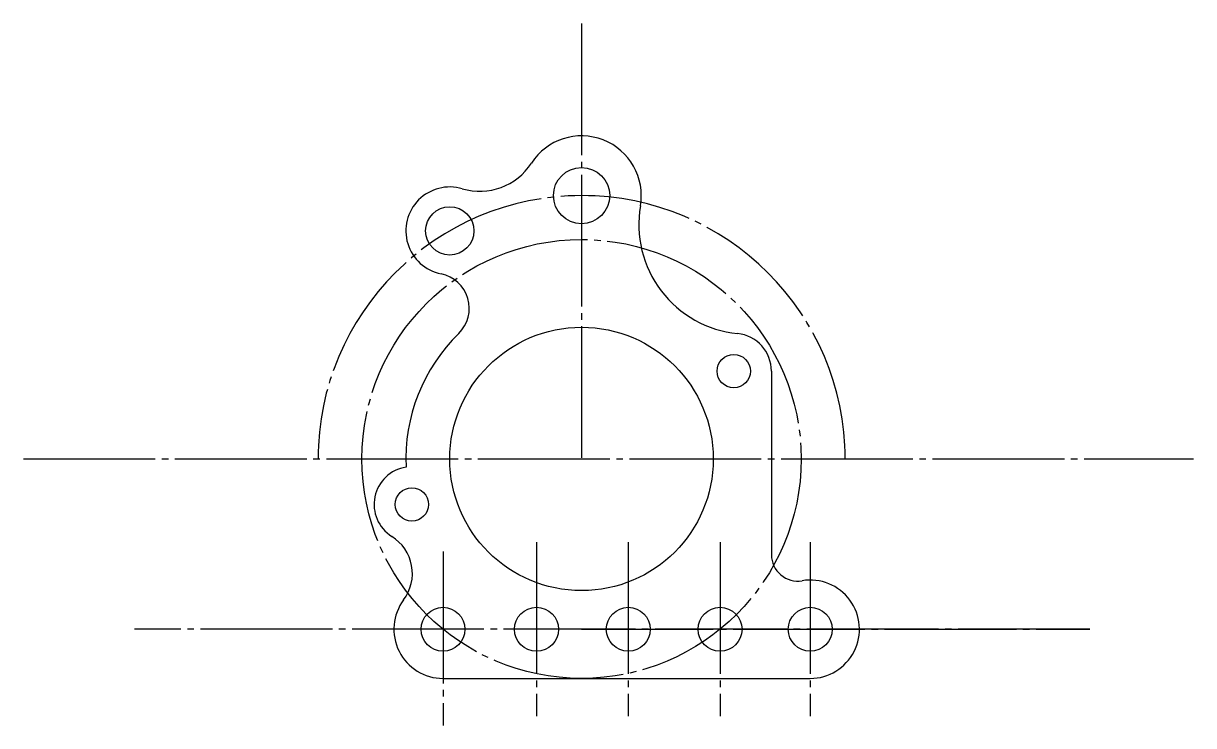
# Model space of a CAD drawing. Header units: millimetres. Extents: x 3019 to 3152, y 1150 to 1230.
import ezdxf

# ---------------------------------------------------------------- set-up
doc = ezdxf.new("R2010")
doc.units = ezdxf.units.MM
doc.linetypes.add('JIS_08_15', pattern=[17.25, 15, -0.75, 0.75, -0.75])
doc.layers.add('图层1', color=7, linetype='JIS_08_15')

msp = doc.modelspace()

# ---------------------------------------------------------------- linework, layer by layer
for p, q in [((3104.41, 1190.71), (3104.41, 1169.79)), ((3067.02, 1155.71), (3108.82, 1155.71))]:
    msp.add_line(p, q)
for centre, radius in [((3082.79, 1210.71), 3.2), ((3067.79, 1206.69), 2.75), ((3082.79, 1180.71), 15), ((3100.11, 1190.71), 1.9), ((3063.47, 1175.53), 1.9), ((3067.02, 1161.31), 2.5), ((3077.66, 1161.31), 2.5), ((3088.11, 1161.31), 2.5), ((3098.56, 1161.31), 2.5), ((3108.82, 1161.31), 2.5)]:
    msp.add_circle(centre, radius)
for centre, radius, start, end in [((3082.79, 1210.71), 6.8, 350.1971, 147.1444), ((3071.2, 1218.2), 7, 253.5037, 327.1444), ((3067.79, 1206.69), 5, 73.5037, 258.5904), ((3101.81, 1207.42), 12.5, 170.1971, 264.2002), ((3066.01, 1197.87), 4, 314.3615, 78.5904), ((3082.79, 1180.71), 20, 134.3615, 182.6576), ((3100.11, 1190.71), 4.3, 0, 84.2002), ((3063.47, 1175.53), 4.3, 98.8288, 237.9062), ((3058.53, 1167.65), 5, 323.2324, 57.9062), ((3107.41, 1169.79), 3, 180, 279.4443), ((3108.82, 1161.31), 5.6, 270, 99.4443), ((3067.02, 1161.31), 5.6, 143.2324, 270)]:
    msp.add_arc(centre, radius, start, end)
at = {"layer": '图层1'}
for p, q in [((3082.79, 1230.32), (3082.79, 1180.71)), ((3019.25, 1180.71), (3152.46, 1180.71)), ((3077.66, 1171.22), (3077.66, 1151.4)), ((3088.11, 1171.22), (3088.11, 1151.4)), ((3098.56, 1171.22), (3098.56, 1151.4)), ((3108.82, 1171.22), (3108.82, 1151.4)), ((3067.02, 1170.15), (3067.02, 1150.34)), ((3140.67, 1161.31), (3031.91, 1161.31)), ((3082.79, 1161.31), (3140.67, 1161.31))]:
    msp.add_line(p, q, dxfattribs=at)
msp.add_circle((3082.79, 1180.71), 25, dxfattribs=at)
msp.add_arc((3082.79, 1180.71), 30, 0, 180, dxfattribs=at)

doc.saveas('drawing.dxf')
